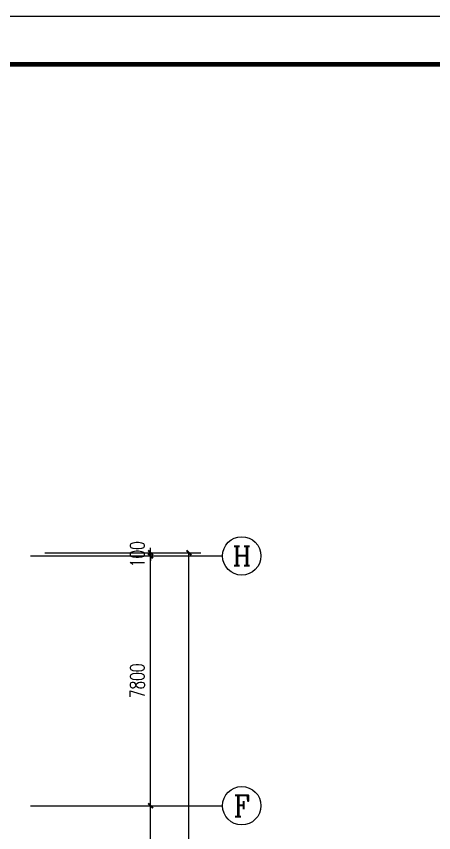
# Model space of a CAD drawing. Extents: x -70335 to 1144202, y 0 to 1100440.
# Drawn here: x 342804 to 355847, y 1000115 to 1025602 of the extents above; entities that cross this region are included whole.
import ezdxf
from ezdxf.enums import TextEntityAlignment as Align

# ---------------------------------------------------------------- set-up
doc = ezdxf.new("R2010")
doc.units = 0
doc.header["$LTSCALE"] = 1000
for name, color, linetype in [('3-建筑', 7, 'Continuous'), ('AXIS_TEXT', 7, 'Continuous'), ('BTTK', 7, 'Continuous'), ('PUB_TITLE', 4, 'Continuous'), ('改过图层标记', 3, 'Continuous')]:
    doc.layers.add(name, color=color, linetype=linetype)
doc.styles.add('_TCH_AXIS', font='COMPLEX', dxfattribs={"bigfont": 'GBCBIG'})
doc.styles.add('_TCH_DIM_T3', font='SIMPLEX', dxfattribs={"width": 0.705882, "bigfont": 'GBCBIG'})
doc.styles.add('COMPLEX', font='COMPLEX')
doc.styles.add('HZ(TK)', font='geniso.shx', dxfattribs={"width": 0.9, "bigfont": 'hztxt.shx'})
doc.dimstyles.new('_TCH_ARCH&&150', dxfattribs={"dimtxt": 446.25, "dimasz": 150, "dimexe": 375, "dimexo": 450, "dimgap": 189.375, "dimtad": 1, "dimdec": 0, "dimzin": 0, "dimdsep": 46, "dimtxsty": '_TCH_DIM_T3', "dimblk": 'ARCHTICK', "dimcen": 0.09, "dimclrt": 7, "dimazin": 2, "dimtfac": 1, "dimtdec": 0, "dimtix": 1, "dimtmove": 2, "dimatfit": 3, "dimfxl": 1, "dimtolj": 1, "dimtzin": 0, "dimarcsym": 0})

# ---------------------------------------------------------------- blocks, each defined once
blk = doc.blocks.new('vhtemplate_2019年新竖式图框_A1_1_2', base_point=(-420.5, 0))
at = {"layer": 'PUB_TITLE', "color": 7}
blk.add_lwpolyline([(-420.5, 594), (841, 594), (841, 0), (-420.5, 0)], close=True, dxfattribs=at)
at = {"layer": 'PUB_TITLE', "const_width": 1}
blk.add_lwpolyline([(-395.5, 10), (831, 10), (831, 584), (-395.5, 584)], close=True, dxfattribs=at)
at = {"layer": 'BTTK', "color": 4, "style": 'HZ(TK)', "width": 0.9}
for tag, p in [('合作单位', (796, 511.5)), ('建设单位', (796, 209.5)), ('工程名称', (796, 176.5)), ('子项名称', (806, 160)), ('图纸名称', (796, 141))]:
    blk.add_attdef(tag, text='', height=3.5, dxfattribs=at).set_placement(p, align=Align.MIDDLE_CENTER)
for tag, p in [('注册证书号', (808.5, 279)), ('注册印章号', (808.5, 271)), ('设计号', (806, 193)), ('图别', (789.75, 34)), ('图号', (822.25, 34)), ('版本号', (789.75, 26)), ('日期', (822.25, 26))]:
    blk.add_attdef(tag, text='', height=3.5, dxfattribs=at).set_placement(p, align=Align.MIDDLE)
blk = doc.blocks.new('_ArchTick')
at = {"color": 0, "linetype": 'ByBlock', "const_width": 0.4}
blk.add_lwpolyline([(-0.5, -0.5), (0.5, 0.5)], dxfattribs=at)
blk = doc.blocks.new('*D2866')
at = {"layer": '3-建筑', "color": 0, "lineweight": -2, "transparency": 16777216}
for p, q in [((343699, 1000957), (347374, 1000957)), ((346999, 994157), (346999, 1000957)), ((343699, 994157), (347374, 994157))]:
    blk.add_line(p, q, dxfattribs=at)
at = {"layer": 'Defpoints', "color": 0, "transparency": 16777216}
for p in [(343249, 1000957), (346999, 1000957), (343249, 994157)]:
    blk.add_point(p, dxfattribs=at)
at = {"layer": '3-建筑', "color": 0, "lineweight": -2, "transparency": 16777216, "xscale": 150, "yscale": 150, "zscale": 150}
for p, rotation in [((346999, 1000957), 90), ((346999, 994157), 270)]:
    blk.add_blockref('_ArchTick', p, dxfattribs=dict(at, rotation=rotation))
at = {"layer": '3-建筑', "color": 7, "transparency": 16777216, "insert": (346586, 997557), "char_height": 446.2, "attachment_point": 5, "rotation": 90, "style": '_TCH_DIM_T3'}
blk.add_mtext('\\A1;6800', dxfattribs=at)
blk = doc.blocks.new('*D2867')
at = {"layer": '3-建筑', "color": 0, "lineweight": -2, "transparency": 16777216}
for p, q in [((343699, 1008757), (347374, 1008757)), ((346999, 1000957), (346999, 1008757)), ((343699, 1000957), (347374, 1000957))]:
    blk.add_line(p, q, dxfattribs=at)
at = {"layer": 'Defpoints', "color": 0, "transparency": 16777216}
for p in [(343249, 1008757), (346999, 1008757), (343249, 1000957)]:
    blk.add_point(p, dxfattribs=at)
at = {"layer": '3-建筑', "color": 0, "lineweight": -2, "transparency": 16777216, "xscale": 150, "yscale": 150, "zscale": 150}
for p, rotation in [((346999, 1008757), 90), ((346999, 1000957), 270)]:
    blk.add_blockref('_ArchTick', p, dxfattribs=dict(at, rotation=rotation))
at = {"layer": '3-建筑', "color": 7, "transparency": 16777216, "insert": (346586, 1004857), "char_height": 446.2, "attachment_point": 5, "rotation": 90, "style": '_TCH_DIM_T3'}
blk.add_mtext('\\A1;7800', dxfattribs=at)
blk = doc.blocks.new('*D2868')
at = {"layer": '3-建筑', "color": 0, "lineweight": -2, "transparency": 16777216}
for p, q in [((343699, 1008857), (347374, 1008857)), ((346999, 1008857), (346999, 1009007)), ((346999, 1008757), (346999, 1008857)), ((343699, 1008757), (347374, 1008757)), ((346999, 1008757), (346999, 1008607))]:
    blk.add_line(p, q, dxfattribs=at)
at = {"layer": 'Defpoints', "color": 0, "transparency": 16777216}
for p in [(343249, 1008857), (346999, 1008857), (343249, 1008757)]:
    blk.add_point(p, dxfattribs=at)
at = {"layer": '3-建筑', "color": 0, "lineweight": -2, "transparency": 16777216, "xscale": 150, "yscale": 150, "zscale": 150}
for p, rotation in [((346999, 1008857), 270), ((346999, 1008757), 90)]:
    blk.add_blockref('_ArchTick', p, dxfattribs=dict(at, rotation=rotation))
at = {"layer": '3-建筑', "color": 7, "transparency": 16777216, "insert": (346586, 1008807), "char_height": 446.2, "attachment_point": 5, "rotation": 90, "style": '_TCH_DIM_T3'}
blk.add_mtext('\\A1;100', dxfattribs=at)
blk = doc.blocks.new('*D2869')
at = {"layer": '3-建筑', "color": 0, "lineweight": -2, "transparency": 16777216}
for p, q in [((343699, 1008857), (348574, 1008857)), ((348199, 972357), (348199, 1008857)), ((343699, 972357), (348574, 972357))]:
    blk.add_line(p, q, dxfattribs=at)
at = {"layer": 'Defpoints', "color": 0, "transparency": 16777216}
for p in [(343249, 1008857), (348199, 1008857), (343249, 972357)]:
    blk.add_point(p, dxfattribs=at)
at = {"layer": '3-建筑', "color": 0, "lineweight": -2, "transparency": 16777216, "xscale": 150, "yscale": 150, "zscale": 150}
for p, rotation in [((348199, 1008857), 90), ((348199, 972357), 270)]:
    blk.add_blockref('_ArchTick', p, dxfattribs=dict(at, rotation=rotation))
at = {"layer": '3-建筑', "color": 7, "transparency": 16777216, "insert": (347786, 990607), "char_height": 446.2, "attachment_point": 5, "rotation": 90, "style": '_TCH_DIM_T3'}
blk.add_mtext('\\A1;36500', dxfattribs=at)
blk = doc.blocks.new('_AXISO')
blk.add_circle((0, 0), 0.5)
at = {"layer": 'AXIS_TEXT', "style": 'COMPLEX', "width": 1.041667}
blk.add_attdef('A', text='', height=0.56, dxfattribs=at).set_placement((-0.25, -0.28), (0.25, -0.28), align=Align.FIT)

msp = doc.modelspace()

# ---------------------------------------------------------------- linework, layer by layer
at = {"layer": '3-建筑'}
for p, q in [((343248.8, 1008756.6), (349248.8, 1008756.6)), ((343248.8, 1000956.6), (349248.8, 1000956.6))]:
    msp.add_line(p, q, dxfattribs=at)

# ---------------------------------------------------------------- block references
ref = msp.add_blockref('_AXISO', (349848.8, 1008756.6), dxfattribs=dict(at, xscale=1200, yscale=1200, zscale=1200))
ref.add_attrib('A', 'H', dxfattribs={"layer": 'AXIS_TEXT', "height": 608.3, "style": '_TCH_AXIS'}).set_placement((349559.1, 1008452.5), (350138.4, 1008452.5), align=Align.FIT)
ref = msp.add_blockref('_AXISO', (349848.8, 1000956.6), dxfattribs=dict(at, xscale=1200, yscale=1200, zscale=1200))
ref.add_attrib('A', 'F', dxfattribs={"layer": 'AXIS_TEXT', "height": 668.2, "style": '_TCH_AXIS'}).set_placement((349594.2, 1000622.6), (350103.3, 1000622.6), align=Align.FIT)
at = {"layer": '改过图层标记', "xscale": 150, "yscale": 150, "zscale": 150}
msp.add_blockref('vhtemplate_2019年新竖式图框_A1_1_2', (179665.1, 936502.1), dxfattribs=at)

# ---------------------------------------------------------------- dimensions: what is measured, and where the dimension line sits
at = {"layer": '3-建筑'}
for p1, p2, distance, picture, middle in [((343248.8, 1008756.6), (343248.8, 1008856.6), -3750, '*D2868', (346586.3, 1008806.6)), ((343248.8, 972356.6), (343248.8, 1008856.6), -4950, '*D2869', (347786.3, 990606.6)), ((343248.8, 1000956.6), (343248.8, 1008756.6), -3750, '*D2867', (346586.3, 1004856.6)), ((343248.8, 994156.6), (343248.8, 1000956.6), -3750, '*D2866', (346586.3, 997556.6))]:
    dim = msp.add_aligned_dim(p1=p1, p2=p2, distance=distance, dimstyle='_TCH_ARCH&&150', dxfattribs=at)
    dim.commit()
    dim.dimension.update_dxf_attribs({"geometry": picture, "text_midpoint": middle})

doc.saveas('drawing.dxf')
